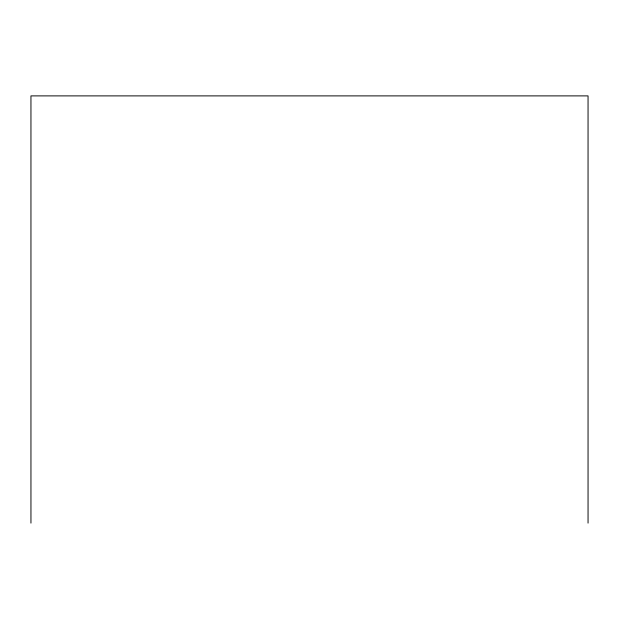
<?xml version="1.0" encoding="UTF-8"?>
<svg xmlns="http://www.w3.org/2000/svg" width="619" height="619" viewBox="0 0 619 619"><rect width="100%" height="100%" fill="white"/><g stroke="black" fill="none" stroke-linecap="round" stroke-linejoin="round"><path stroke-width="0.93" d="M588.05 523.109L588.05 95.891L30.95 95.891L30.95 523.109"/></g></svg>
